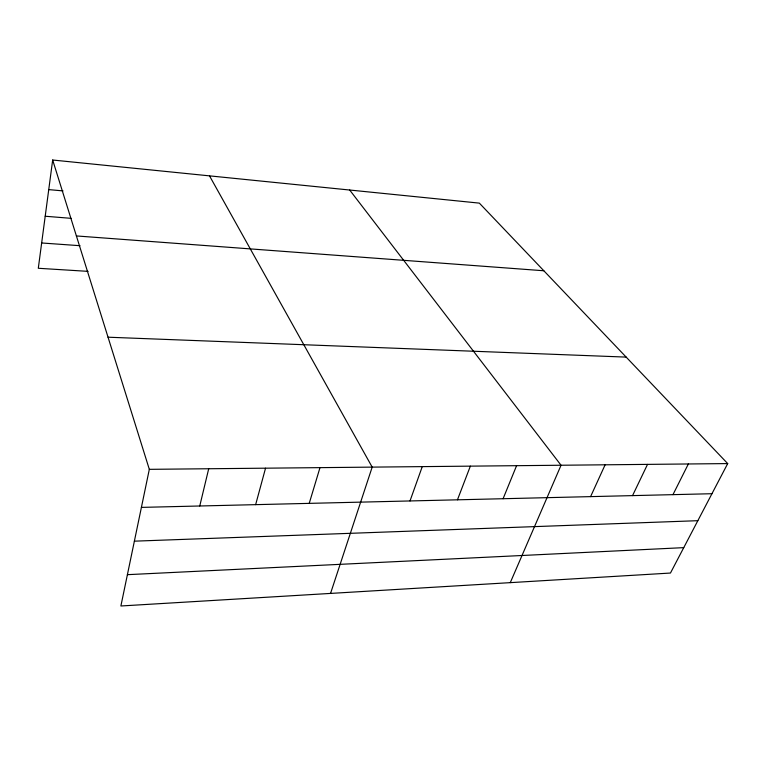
<?xml version="1.0" encoding="UTF-8"?>
<svg xmlns="http://www.w3.org/2000/svg" width="766" height="766" viewBox="0 0 766 766"><rect width="100%" height="100%" fill="white"/><g stroke="black" fill="none" stroke-linecap="round" stroke-linejoin="round"><path stroke-width="1.15" d="M52.672 160.017L149.322 469.338L120.884 605.983L670.461 573.045L727.7 463.583L479.344 203.124L52.672 160.017L38.3 268.272L88.08 271.365M199.754 505.991L208.706 468.754M255.643 504.65L265.543 468.189M309.225 503.367L319.987 467.643M330.548 593.411L372.18 467.126L209.511 175.864M410.002 500.954L422.257 466.628M457.455 499.815L470.353 466.149M503.09 498.723L516.581 465.69M510.28 582.639L561.047 465.249L349.689 190.025M590.596 496.627L605.111 464.809M632.544 495.621L647.519 464.387M672.969 494.654L688.356 463.976M127.405 574.672L683.741 547.642M134.376 541.169L697.845 520.688M141.404 507.389L711.949 493.716M149.322 469.338L727.7 463.583M108.025 337.203L626.167 357.1M41.661 242.975L80.018 245.704M76.389 235.938L543.841 270.762M45.204 216.242L71.075 218.329M48.737 189.614L63.013 190.897"/></g></svg>
